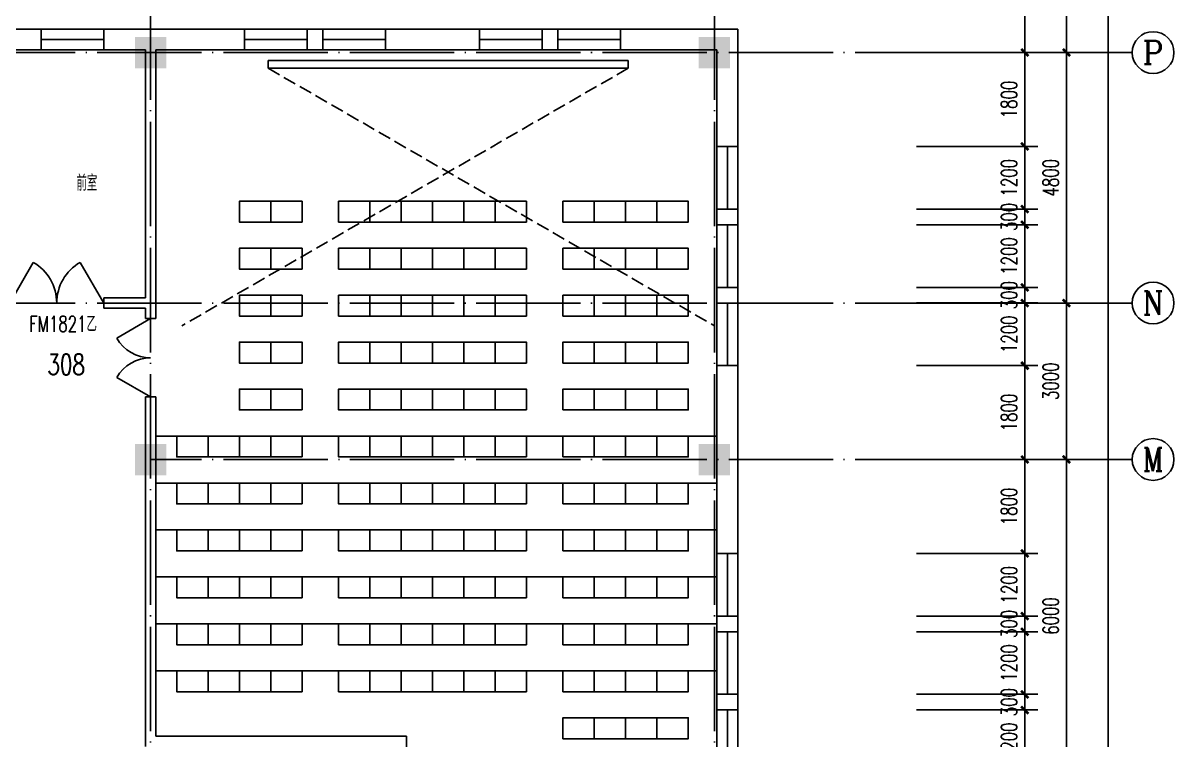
# Model space of a CAD drawing. Extents: x 165127 to 1058185, y 60808 to 144908.
# Drawn here: x 646678 to 668730, y 117878 to 131619 of the extents above; entities that cross this region are included whole.
import ezdxf
from ezdxf.enums import TextEntityAlignment as Align

# ---------------------------------------------------------------- set-up
doc = ezdxf.new("R2010")
doc.units = 0
doc.header["$LTSCALE"] = 1000
doc.linetypes.add('DASH', pattern=[0.35, 0.25, -0.1])
doc.linetypes.add('DOTE', pattern=[2.42, 2, -0.2, 0.02, -0.2])
doc.layers.get('0').update_dxf_attribs({"linetype": 'CONTINUOUS'})
doc.layers.get('DEFPOINTS').update_dxf_attribs({"linetype": 'CONTINUOUS'})
for name, color, linetype in [('AXIS', 3, 'CONTINUOUS'), ('AXIS_TEXT', 7, 'CONTINUOUS'), ('COLUMN', 7, 'CONTINUOUS'), ('DOTE', 1, 'DOTE'), ('F', 252, 'CONTINUOUS'), ('LVTRY', 6, 'CONTINUOUS'), ('PUB_DIM', 3, 'CONTINUOUS'), ('PUB_TEXT', 7, 'CONTINUOUS'), ('STAIR', 3, 'CONTINUOUS'), ('WALL', 255, 'CONTINUOUS'), ('WINDOW', 2, 'CONTINUOUS'), ('WINDOW_TEXT', 7, 'CONTINUOUS'), ('面积注记', 7, 'CONTINUOUS')]:
    doc.layers.add(name, color=color, linetype=linetype)
doc.styles.add('_HZTXT', font='romans.shx', dxfattribs={"width": 0.7, "bigfont": 'z.shx'})
doc.styles.add('COMPLEX', font='COMPLEX')
doc.styles.add('DIM_FONT', font='SIMPLEX.shx', dxfattribs={"width": 0.7})
doc.styles.add('SIMPLEX', font='SIMPLEX.SHX')
doc.dimstyles.new('AXIS', dxfattribs={"dimtxt": 300, "dimasz": 1, "dimexe": 250, "dimexo": 300, "dimgap": 150, "dimtad": 1, "dimdec": 0, "dimdsep": 46, "dimtxsty": 'DIM_FONT', "dimblk": '_DIMX', "dimcen": 2.5, "dimse1": 1, "dimse2": 1, "dimclrt": 7, "dimadec": 0, "dimazin": 0, "dimtfac": 1, "dimtdec": 0, "dimtix": 1, "dimtmove": 2, "dimatfit": 3, "dimldrblk": '_DIMX', "dimfxl": 1, "dimarcsym": 0})
doc.dimstyles.new('DIMA', dxfattribs={"dimtxt": 300, "dimasz": 1, "dimexe": 250, "dimexo": 300, "dimgap": 150, "dimtad": 1, "dimdec": 0, "dimdsep": 46, "dimtxsty": 'DIM_FONT', "dimblk": '_DIMX', "dimcen": 2.5, "dimse1": 1, "dimclrt": 7, "dimadec": 0, "dimazin": 0, "dimtfac": 1, "dimtdec": 0, "dimtix": 1, "dimtmove": 2, "dimatfit": 3, "dimldrblk": '_DIMX', "dimfxl": 1, "dimarcsym": 0})
doc.dimstyles.new('DIMN', dxfattribs={"dimtxt": 300, "dimasz": 1, "dimexe": 250, "dimexo": 300, "dimgap": 150, "dimtad": 1, "dimdec": 0, "dimdsep": 46, "dimtxsty": 'DIM_FONT', "dimblk": '_DIMX', "dimcen": 2.5, "dimclrt": 7, "dimadec": 0, "dimazin": 0, "dimtfac": 1, "dimtdec": 0, "dimtix": 1, "dimtmove": 2, "dimatfit": 3, "dimldrblk": '_DIMX', "dimfxl": 1, "dimarcsym": 0})

# ---------------------------------------------------------------- blocks, each defined once
blk = doc.blocks.new('A$C407C5CBC')
at = {"layer": 'F'}
blk.add_lwpolyline([(0, 600), (400, 600), (400, 0), (0, 0)], close=True, dxfattribs=at)
blk = doc.blocks.new('_FZH')
blk.add_solid([(-0.5, -0.5), (0.5, -0.5), (-0.5, 0.5), (0.5, 0.5)])
blk = doc.blocks.new('_DBLK1')
for p, q in [((-0.5, 0), (-0.25, -0.433)), ((0.5, 0), (0.25, -0.433))]:
    blk.add_line(p, q)
for centre, start, end in [((-0.5, 0), 300, 0), ((0.5, 0), 180, 240)]:
    blk.add_arc(centre, 0.5, start, end)
at = {"layer": 'WINDOW_TEXT', "style": 'SIMPLEX', "flags": 9}
blk.add_attdef('A', text='', height=1, dxfattribs=at).set_placement((0, 1.5), align=Align.MIDDLE)
blk = doc.blocks.new('_WBLK')
for p, q in [((-0.5, 0.5), (0.5, 0.5)), ((-0.5, 0), (0.5, 0)), ((-0.5, -0.5), (0.5, -0.5))]:
    blk.add_line(p, q)
at = {"layer": 'WINDOW_TEXT', "style": 'SIMPLEX', "flags": 9}
blk.add_attdef('A', text='', height=1, dxfattribs=at).set_placement((0, 1.5), align=Align.MIDDLE)
blk = doc.blocks.new('_AXISO')
blk.add_circle((0, 0), 0.5)
at = {"layer": 'AXIS_TEXT', "style": 'COMPLEX', "width": 1.041667}
blk.add_attdef('A', text='', height=0.56, dxfattribs=at).set_placement((-0.25, -0.28), (0.25, -0.28), align=Align.FIT)
blk = doc.blocks.new('_DIMX')
blk.add_line((-150, 0), (150, 0))
at = {"const_width": 50}
blk.add_lwpolyline([(-70, -70), (70, 70)], dxfattribs=at)
blk = doc.blocks.new('*D785')
at = {"color": 0, "linetype": 'ByBlock'}
blk.add_line((753075, 188044), (753075, 185646), dxfattribs=at)
at = {"layer": 'DEFPOINTS', "color": 0, "linetype": 'ByBlock'}
for p in [(750875, 188045), (750875, 185645), (753075, 185645)]:
    blk.add_point(p, dxfattribs=at)
at = {"color": 0, "linetype": 'ByBlock'}
for p, rotation in [((753075, 188045), 90), ((753075, 185645), 270)]:
    blk.add_blockref('_DIMX', p, dxfattribs=dict(at, rotation=rotation))
at = {"color": 7, "linetype": 'ByBlock', "insert": (752775, 186845), "char_height": 300, "attachment_point": 5, "rotation": 90, "style": 'DIM_FONT'}
blk.add_mtext('2400', dxfattribs=at)
blk = doc.blocks.new('*D786')
at = {"color": 0, "linetype": 'ByBlock'}
blk.add_line((753075, 185644), (753075, 180846), dxfattribs=at)
at = {"layer": 'DEFPOINTS', "color": 0, "linetype": 'ByBlock'}
for p in [(750875, 185645), (750875, 180845), (753075, 180845)]:
    blk.add_point(p, dxfattribs=at)
at = {"color": 0, "linetype": 'ByBlock'}
for p, rotation in [((753075, 185645), 90), ((753075, 180845), 270)]:
    blk.add_blockref('_DIMX', p, dxfattribs=dict(at, rotation=rotation))
at = {"color": 7, "linetype": 'ByBlock', "insert": (752775, 183245), "char_height": 300, "attachment_point": 5, "rotation": 90, "style": 'DIM_FONT'}
blk.add_mtext('4800', dxfattribs=at)
blk = doc.blocks.new('*D787')
at = {"color": 0, "linetype": 'ByBlock'}
blk.add_line((753075, 180844), (753075, 177846), dxfattribs=at)
at = {"layer": 'DEFPOINTS', "color": 0, "linetype": 'ByBlock'}
for p in [(750875, 180845), (750875, 177845), (753075, 177845)]:
    blk.add_point(p, dxfattribs=at)
at = {"color": 0, "linetype": 'ByBlock'}
for p, rotation in [((753075, 180845), 90), ((753075, 177845), 270)]:
    blk.add_blockref('_DIMX', p, dxfattribs=dict(at, rotation=rotation))
at = {"color": 7, "linetype": 'ByBlock', "insert": (752775, 179345), "char_height": 300, "attachment_point": 5, "rotation": 90, "style": 'DIM_FONT'}
blk.add_mtext('3000', dxfattribs=at)
blk = doc.blocks.new('*D788')
at = {"color": 0, "linetype": 'ByBlock'}
blk.add_line((753075, 177844), (753075, 171846), dxfattribs=at)
at = {"layer": 'DEFPOINTS', "color": 0, "linetype": 'ByBlock'}
for p in [(750875, 177845), (750875, 171845), (753075, 171845)]:
    blk.add_point(p, dxfattribs=at)
at = {"color": 0, "linetype": 'ByBlock'}
for p, rotation in [((753075, 177845), 90), ((753075, 171845), 270)]:
    blk.add_blockref('_DIMX', p, dxfattribs=dict(at, rotation=rotation))
at = {"color": 7, "linetype": 'ByBlock', "insert": (752775, 174845), "char_height": 300, "attachment_point": 5, "rotation": 90, "style": 'DIM_FONT'}
blk.add_mtext('6000', dxfattribs=at)
blk = doc.blocks.new('*D799')
at = {"color": 0, "linetype": 'ByBlock'}
for p, q in [((751175, 189695), (754125, 189695)), ((753875, 189694), (753875, 132996)), ((751175, 132995), (754125, 132995))]:
    blk.add_line(p, q, dxfattribs=at)
at = {"layer": 'DEFPOINTS', "color": 0, "linetype": 'ByBlock'}
for p in [(750875, 189695), (750875, 132995), (753875, 132995)]:
    blk.add_point(p, dxfattribs=at)
at = {"color": 0, "linetype": 'ByBlock'}
for p, rotation in [((753875, 189695), 90), ((753875, 132995), 270)]:
    blk.add_blockref('_DIMX', p, dxfattribs=dict(at, rotation=rotation))
at = {"color": 7, "linetype": 'ByBlock', "insert": (753575, 161345), "char_height": 300, "attachment_point": 5, "rotation": 90, "style": 'DIM_FONT'}
blk.add_mtext('56700', dxfattribs=at)
blk = doc.blocks.new('*D800')
at = {"color": 0, "linetype": 'ByBlock'}
for p, q in [((752277, 185644), (752277, 183846)), ((750200, 183845), (752527, 183845))]:
    blk.add_line(p, q, dxfattribs=at)
at = {"layer": 'DEFPOINTS', "color": 0, "linetype": 'ByBlock'}
for p in [(749900, 185645), (749900, 183845), (752277, 183845)]:
    blk.add_point(p, dxfattribs=at)
at = {"color": 0, "linetype": 'ByBlock'}
for p, rotation in [((752277, 185645), 90), ((752277, 183845), 270)]:
    blk.add_blockref('_DIMX', p, dxfattribs=dict(at, rotation=rotation))
at = {"color": 7, "linetype": 'ByBlock', "insert": (751977, 184745), "char_height": 300, "attachment_point": 5, "rotation": 90, "style": 'DIM_FONT'}
blk.add_mtext('1800', dxfattribs=at)
blk = doc.blocks.new('*D801')
at = {"color": 0, "linetype": 'ByBlock'}
for p, q in [((750200, 183845), (752527, 183845)), ((752277, 183844), (752277, 182646)), ((750200, 182645), (752527, 182645))]:
    blk.add_line(p, q, dxfattribs=at)
at = {"layer": 'DEFPOINTS', "color": 0, "linetype": 'ByBlock'}
for p in [(749900, 183845), (749900, 182645), (752277, 182645)]:
    blk.add_point(p, dxfattribs=at)
at = {"color": 0, "linetype": 'ByBlock'}
for p, rotation in [((752277, 183845), 90), ((752277, 182645), 270)]:
    blk.add_blockref('_DIMX', p, dxfattribs=dict(at, rotation=rotation))
at = {"color": 7, "linetype": 'ByBlock', "insert": (751977, 183245), "char_height": 300, "attachment_point": 5, "rotation": 90, "style": 'DIM_FONT'}
blk.add_mtext('1200', dxfattribs=at)
blk = doc.blocks.new('*D802')
at = {"color": 0, "linetype": 'ByBlock'}
for p, q in [((750200, 182645), (752527, 182645)), ((752277, 182646), (752277, 182647)), ((752277, 182645), (752277, 182345)), ((750200, 182345), (752527, 182345)), ((752277, 182344), (752277, 182343))]:
    blk.add_line(p, q, dxfattribs=at)
at = {"layer": 'DEFPOINTS', "color": 0, "linetype": 'ByBlock'}
for p in [(749900, 182645), (749900, 182345), (752277, 182345)]:
    blk.add_point(p, dxfattribs=at)
at = {"color": 0, "linetype": 'ByBlock'}
for p, rotation in [((752277, 182645), 270), ((752277, 182345), 90)]:
    blk.add_blockref('_DIMX', p, dxfattribs=dict(at, rotation=rotation))
at = {"color": 7, "linetype": 'ByBlock', "insert": (751977, 182495), "char_height": 300, "attachment_point": 5, "rotation": 90, "style": 'DIM_FONT'}
blk.add_mtext('300', dxfattribs=at)
blk = doc.blocks.new('*D803')
at = {"color": 0, "linetype": 'ByBlock'}
for p, q in [((750200, 182345), (752527, 182345)), ((752277, 182344), (752277, 181146)), ((750200, 181145), (752527, 181145))]:
    blk.add_line(p, q, dxfattribs=at)
at = {"layer": 'DEFPOINTS', "color": 0, "linetype": 'ByBlock'}
for p in [(749900, 182345), (749900, 181145), (752277, 181145)]:
    blk.add_point(p, dxfattribs=at)
at = {"color": 0, "linetype": 'ByBlock'}
for p, rotation in [((752277, 182345), 90), ((752277, 181145), 270)]:
    blk.add_blockref('_DIMX', p, dxfattribs=dict(at, rotation=rotation))
at = {"color": 7, "linetype": 'ByBlock', "insert": (751977, 181745), "char_height": 300, "attachment_point": 5, "rotation": 90, "style": 'DIM_FONT'}
blk.add_mtext('1200', dxfattribs=at)
blk = doc.blocks.new('*D804')
at = {"color": 0, "linetype": 'ByBlock'}
for p, q in [((750200, 181145), (752527, 181145)), ((752277, 181146), (752277, 181147)), ((752277, 181145), (752277, 180845)), ((750200, 180845), (752527, 180845)), ((752277, 180844), (752277, 180843))]:
    blk.add_line(p, q, dxfattribs=at)
at = {"layer": 'DEFPOINTS', "color": 0, "linetype": 'ByBlock'}
for p in [(749900, 181145), (749900, 180845), (752277, 180845)]:
    blk.add_point(p, dxfattribs=at)
at = {"color": 0, "linetype": 'ByBlock'}
for p, rotation in [((752277, 181145), 270), ((752277, 180845), 90)]:
    blk.add_blockref('_DIMX', p, dxfattribs=dict(at, rotation=rotation))
at = {"color": 7, "linetype": 'ByBlock', "insert": (751977, 180995), "char_height": 300, "attachment_point": 5, "rotation": 90, "style": 'DIM_FONT'}
blk.add_mtext('300', dxfattribs=at)
blk = doc.blocks.new('*D805')
at = {"color": 0, "linetype": 'ByBlock'}
for p, q in [((750200, 180845), (752527, 180845)), ((752277, 180844), (752277, 179646)), ((750200, 179645), (752527, 179645))]:
    blk.add_line(p, q, dxfattribs=at)
at = {"layer": 'DEFPOINTS', "color": 0, "linetype": 'ByBlock'}
for p in [(749900, 180845), (749900, 179645), (752277, 179645)]:
    blk.add_point(p, dxfattribs=at)
at = {"color": 0, "linetype": 'ByBlock'}
for p, rotation in [((752277, 180845), 90), ((752277, 179645), 270)]:
    blk.add_blockref('_DIMX', p, dxfattribs=dict(at, rotation=rotation))
at = {"color": 7, "linetype": 'ByBlock', "insert": (751977, 180245), "char_height": 300, "attachment_point": 5, "rotation": 90, "style": 'DIM_FONT'}
blk.add_mtext('1200', dxfattribs=at)
blk = doc.blocks.new('*D806')
at = {"color": 0, "linetype": 'ByBlock'}
for p, q in [((750200, 179645), (752527, 179645)), ((752277, 179644), (752277, 177846)), ((750200, 177845), (752527, 177845))]:
    blk.add_line(p, q, dxfattribs=at)
at = {"layer": 'DEFPOINTS', "color": 0, "linetype": 'ByBlock'}
for p in [(749900, 179645), (749900, 177845), (752277, 177845)]:
    blk.add_point(p, dxfattribs=at)
at = {"color": 0, "linetype": 'ByBlock'}
for p, rotation in [((752277, 179645), 90), ((752277, 177845), 270)]:
    blk.add_blockref('_DIMX', p, dxfattribs=dict(at, rotation=rotation))
at = {"color": 7, "linetype": 'ByBlock', "insert": (751977, 178745), "char_height": 300, "attachment_point": 5, "rotation": 90, "style": 'DIM_FONT'}
blk.add_mtext('1800', dxfattribs=at)
blk = doc.blocks.new('*D813')
at = {"color": 0, "linetype": 'ByBlock'}
blk.add_line((752277, 188044), (752277, 185646), dxfattribs=at)
at = {"layer": 'DEFPOINTS', "color": 0, "linetype": 'ByBlock'}
for p in [(750077, 188045), (750077, 185645), (752277, 185645)]:
    blk.add_point(p, dxfattribs=at)
at = {"color": 0, "linetype": 'ByBlock'}
for p, rotation in [((752277, 188045), 90), ((752277, 185645), 270)]:
    blk.add_blockref('_DIMX', p, dxfattribs=dict(at, rotation=rotation))
at = {"color": 7, "linetype": 'ByBlock', "insert": (751977, 186845), "char_height": 300, "attachment_point": 5, "rotation": 90, "style": 'DIM_FONT'}
blk.add_mtext('2400', dxfattribs=at)
blk = doc.blocks.new('*D814')
at = {"color": 0, "linetype": 'ByBlock'}
for p, q in [((752277, 177844), (752277, 176046)), ((750200, 176045), (752527, 176045))]:
    blk.add_line(p, q, dxfattribs=at)
at = {"layer": 'DEFPOINTS', "color": 0, "linetype": 'ByBlock'}
for p in [(749900, 177845), (749900, 176045), (752277, 176045)]:
    blk.add_point(p, dxfattribs=at)
at = {"color": 0, "linetype": 'ByBlock'}
for p, rotation in [((752277, 177845), 90), ((752277, 176045), 270)]:
    blk.add_blockref('_DIMX', p, dxfattribs=dict(at, rotation=rotation))
at = {"color": 7, "linetype": 'ByBlock', "insert": (751977, 176945), "char_height": 300, "attachment_point": 5, "rotation": 90, "style": 'DIM_FONT'}
blk.add_mtext('1800', dxfattribs=at)
blk = doc.blocks.new('*D815')
at = {"color": 0, "linetype": 'ByBlock'}
for p, q in [((750200, 176045), (752527, 176045)), ((752277, 176044), (752277, 174846)), ((750200, 174845), (752527, 174845))]:
    blk.add_line(p, q, dxfattribs=at)
at = {"layer": 'DEFPOINTS', "color": 0, "linetype": 'ByBlock'}
for p in [(749900, 176045), (749900, 174845), (752277, 174845)]:
    blk.add_point(p, dxfattribs=at)
at = {"color": 0, "linetype": 'ByBlock'}
for p, rotation in [((752277, 176045), 90), ((752277, 174845), 270)]:
    blk.add_blockref('_DIMX', p, dxfattribs=dict(at, rotation=rotation))
at = {"color": 7, "linetype": 'ByBlock', "insert": (751977, 175445), "char_height": 300, "attachment_point": 5, "rotation": 90, "style": 'DIM_FONT'}
blk.add_mtext('1200', dxfattribs=at)
blk = doc.blocks.new('*D816')
at = {"color": 0, "linetype": 'ByBlock'}
for p, q in [((750200, 174845), (752527, 174845)), ((752277, 174846), (752277, 174847)), ((752277, 174845), (752277, 174545)), ((750200, 174545), (752527, 174545)), ((752277, 174544), (752277, 174543))]:
    blk.add_line(p, q, dxfattribs=at)
at = {"layer": 'DEFPOINTS', "color": 0, "linetype": 'ByBlock'}
for p in [(749900, 174845), (749900, 174545), (752277, 174545)]:
    blk.add_point(p, dxfattribs=at)
at = {"color": 0, "linetype": 'ByBlock'}
for p, rotation in [((752277, 174845), 270), ((752277, 174545), 90)]:
    blk.add_blockref('_DIMX', p, dxfattribs=dict(at, rotation=rotation))
at = {"color": 7, "linetype": 'ByBlock', "insert": (751977, 174695), "char_height": 300, "attachment_point": 5, "rotation": 90, "style": 'DIM_FONT'}
blk.add_mtext('300', dxfattribs=at)
blk = doc.blocks.new('*D817')
at = {"color": 0, "linetype": 'ByBlock'}
for p, q in [((750200, 174545), (752527, 174545)), ((752277, 174544), (752277, 173346)), ((750200, 173345), (752527, 173345))]:
    blk.add_line(p, q, dxfattribs=at)
at = {"layer": 'DEFPOINTS', "color": 0, "linetype": 'ByBlock'}
for p in [(749900, 174545), (749900, 173345), (752277, 173345)]:
    blk.add_point(p, dxfattribs=at)
at = {"color": 0, "linetype": 'ByBlock'}
for p, rotation in [((752277, 174545), 90), ((752277, 173345), 270)]:
    blk.add_blockref('_DIMX', p, dxfattribs=dict(at, rotation=rotation))
at = {"color": 7, "linetype": 'ByBlock', "insert": (751977, 173945), "char_height": 300, "attachment_point": 5, "rotation": 90, "style": 'DIM_FONT'}
blk.add_mtext('1200', dxfattribs=at)
blk = doc.blocks.new('*D818')
at = {"color": 0, "linetype": 'ByBlock'}
for p, q in [((750200, 173345), (752527, 173345)), ((752277, 173346), (752277, 173347)), ((752277, 173345), (752277, 173045)), ((750200, 173045), (752527, 173045)), ((752277, 173044), (752277, 173043))]:
    blk.add_line(p, q, dxfattribs=at)
at = {"layer": 'DEFPOINTS', "color": 0, "linetype": 'ByBlock'}
for p in [(749900, 173345), (749900, 173045), (752277, 173045)]:
    blk.add_point(p, dxfattribs=at)
at = {"color": 0, "linetype": 'ByBlock'}
for p, rotation in [((752277, 173345), 270), ((752277, 173045), 90)]:
    blk.add_blockref('_DIMX', p, dxfattribs=dict(at, rotation=rotation))
at = {"color": 7, "linetype": 'ByBlock', "insert": (751977, 173195), "char_height": 300, "attachment_point": 5, "rotation": 90, "style": 'DIM_FONT'}
blk.add_mtext('300', dxfattribs=at)
blk = doc.blocks.new('*D819')
at = {"color": 0, "linetype": 'ByBlock'}
for p, q in [((750200, 173045), (752527, 173045)), ((752277, 173044), (752277, 171846)), ((750200, 171845), (752527, 171845))]:
    blk.add_line(p, q, dxfattribs=at)
at = {"layer": 'DEFPOINTS', "color": 0, "linetype": 'ByBlock'}
for p in [(749900, 173045), (749900, 171845), (752277, 171845)]:
    blk.add_point(p, dxfattribs=at)
at = {"color": 0, "linetype": 'ByBlock'}
for p, rotation in [((752277, 173045), 90), ((752277, 171845), 270)]:
    blk.add_blockref('_DIMX', p, dxfattribs=dict(at, rotation=rotation))
at = {"color": 7, "linetype": 'ByBlock', "insert": (751977, 172445), "char_height": 300, "attachment_point": 5, "rotation": 90, "style": 'DIM_FONT'}
blk.add_mtext('1200', dxfattribs=at)

msp = doc.modelspace()

# ---------------------------------------------------------------- linework, layer by layer
at = {"layer": 'AXIS'}
for p, q in [((667930, 131053.1), (664469.7, 131053.1)), ((667930, 126253.1), (664469.7, 126253.1)), ((667930, 123253.1), (664469.7, 123253.1))]:
    msp.add_line(p, q, dxfattribs=at)
at = {"layer": 'DOTE'}
for p, q in [((649123.4, 139407.6), (649123.4, 71351.8)), ((659923.4, 139407.6), (659923.4, 71351.8)), ((664620, 131053.1), (636823.4, 131053.1)), ((664620, 126253.1), (597223.4, 126253.1)), ((664620, 123253.1), (649123.4, 123253.1))]:
    msp.add_line(p, q, dxfattribs=at)
at = {"layer": 'F', "linetype": 'DASH'}
for p, q in [((658273.5, 130753.1), (649723.5, 125816.7)), ((651373.5, 130753.1), (659923.5, 125816.7))]:
    msp.add_line(p, q, dxfattribs=at)
at = {"layer": 'LVTRY'}
for p, q in [((651373.5, 130903.1), (651373.5, 130753.1)), ((651373.5, 130903.1), (658273.5, 130903.1)), ((658273.5, 130903.1), (658273.5, 130753.1)), ((651373.5, 130753.1), (658273.5, 130753.1)), ((649223.4, 123703.1), (659973.5, 123703.1)), ((649223.4, 122803.1), (659973.5, 122803.1)), ((649223.4, 121903.1), (659973.5, 121903.1)), ((649223.4, 121003.1), (659973.5, 121003.1)), ((649223.4, 120103.1), (659973.5, 120103.1)), ((649223.4, 119203.1), (659973.5, 119203.1))]:
    msp.add_line(p, q, dxfattribs=at)
at = {"layer": 'WALL'}
for p, q in [((645823.4, 131503.1), (647023.4, 131503.1)), ((647023.4, 131503.1), (647023.4, 131103.1)), ((648223.4, 131503.1), (650923.4, 131503.1)), ((648223.4, 131503.1), (648223.4, 131103.1)), ((650923.4, 131503.1), (650923.4, 131103.1)), ((652123.4, 131503.1), (652423.4, 131503.1)), ((652123.4, 131503.1), (652123.4, 131103.1)), ((652423.4, 131503.1), (652423.4, 131103.1)), ((653623.4, 131503.1), (655423.4, 131503.1)), ((653623.4, 131503.1), (653623.4, 131103.1)), ((655423.4, 131503.1), (655423.4, 131103.1)), ((656623.4, 131503.1), (656923.4, 131503.1)), ((656623.4, 131503.1), (656623.4, 131103.1)), ((656923.4, 131503.1), (656923.4, 131103.1)), ((658123.4, 131503.1), (660373.4, 131503.1)), ((658123.4, 131503.1), (658123.4, 131103.1)), ((660373.4, 131503.1), (660373.4, 129253.1)), ((645823.4, 131103.1), (647023.4, 131103.1)), ((648223.4, 131103.1), (649023.4, 131103.1)), ((649023.4, 126353.1), (649023.4, 131103.1)), ((649223.4, 125953.1), (649223.4, 131103.1)), ((649223.4, 131103.1), (650923.4, 131103.1)), ((652123.4, 131103.1), (652423.4, 131103.1)), ((653623.4, 131103.1), (655423.4, 131103.1)), ((656623.4, 131103.1), (656923.4, 131103.1)), ((658123.4, 131103.1), (659973.4, 131103.1)), ((659973.4, 129253.1), (659973.4, 131103.1)), ((660373.4, 129253.1), (659973.4, 129253.1)), ((660373.4, 128053.1), (659973.4, 128053.1)), ((659973.4, 127753.1), (659973.4, 128053.1)), ((660373.4, 128053.1), (660373.4, 127753.1)), ((660373.4, 127753.1), (659973.4, 127753.1)), ((660373.4, 126553.1), (659973.4, 126553.1)), ((659973.4, 126253.1), (659973.4, 126553.1)), ((660373.4, 126553.1), (660373.4, 126253.1)), ((648223.4, 126353.1), (648223.4, 126153.1)), ((648223.4, 126353.1), (649023.4, 126353.1)), ((648223.4, 126153.1), (649023.4, 126153.1)), ((649023.4, 125953.1), (649023.4, 126153.1)), ((660373.4, 126253.1), (659973.4, 126253.1)), ((649023.4, 125953.1), (649223.4, 125953.1)), ((660373.4, 125053.1), (659973.4, 125053.1)), ((659973.4, 121453.1), (659973.4, 125053.1)), ((660373.4, 125053.1), (660373.4, 121453.1)), ((649023.4, 117753.1), (649023.4, 124453.1)), ((649023.4, 124453.1), (649223.4, 124453.1)), ((649223.4, 117953.1), (649223.4, 124453.1)), ((660373.4, 121453.1), (659973.4, 121453.1)), ((660373.4, 120253.1), (659973.4, 120253.1)), ((659973.4, 119953.1), (659973.4, 120253.1)), ((660373.4, 120253.1), (660373.4, 119953.1)), ((660373.4, 119953.1), (659973.4, 119953.1)), ((660373.4, 118753.1), (659973.4, 118753.1)), ((659973.4, 118453.1), (659973.4, 118753.1)), ((660373.4, 118753.1), (660373.4, 118453.1)), ((660373.4, 118453.1), (659973.4, 118453.1)), ((649223.4, 117953.1), (654023.5, 117953.1)), ((654023.5, 117953.1), (654023.5, 117653.1))]:
    msp.add_line(p, q, dxfattribs=at)

# ---------------------------------------------------------------- block references
at = {"layer": 'AXIS'}
ref = msp.add_blockref('_AXISO', (668330, 131053.1), dxfattribs=dict(at, xscale=-800, yscale=800, zscale=800))
ref.add_attrib('A', 'P', dxfattribs={"layer": 'AXIS_TEXT', "height": 448, "style": 'COMPLEX', "width": 1.102941}).set_placement((668130, 130829.1), (668530, 130829.1), align=Align.FIT)
ref = msp.add_blockref('_AXISO', (668330, 126253.1), dxfattribs=dict(at, xscale=-800, yscale=800, zscale=800))
ref.add_attrib('A', 'N', dxfattribs={"layer": 'AXIS_TEXT', "height": 448, "style": 'COMPLEX', "width": 0.986842}).set_placement((668130, 126029.1), (668530, 126029.1), align=Align.FIT)
ref = msp.add_blockref('_AXISO', (668330, 123253.1), dxfattribs=dict(at, xscale=-800, yscale=800, zscale=800))
ref.add_attrib('A', 'M', dxfattribs={"layer": 'AXIS_TEXT', "height": 448, "style": 'COMPLEX', "width": 0.892857}).set_placement((668130, 123029.1), (668530, 123029.1), align=Align.FIT)
at = {"layer": 'COLUMN', "xscale": -600, "yscale": 600, "zscale": 600}
for p in [(649123.4, 131053.1), (659923.4, 131053.1), (649123.4, 123253.1), (659923.4, 123253.1)]:
    msp.add_blockref('_FZH', p, dxfattribs=at)
at = {"layer": 'STAIR', "xscale": -1, "rotation": 270}
for p in [(650823.5, 127803.1), (651423.5, 127803.1), (652723.5, 127803.1), (653323.5, 127803.1), (653923.5, 127803.1), (654523.5, 127803.1), (655123.5, 127803.1), (655723.5, 127803.1), (650823.5, 126903.1), (651423.5, 126903.1), (652723.5, 126903.1), (653323.5, 126903.1), (653923.5, 126903.1), (654523.5, 126903.1), (655123.5, 126903.1), (655723.5, 126903.1), (650823.5, 126003.1), (651423.5, 126003.1), (652723.5, 126003.1), (653323.5, 126003.1), (653923.5, 126003.1), (654523.5, 126003.1), (655123.5, 126003.1), (655723.5, 126003.1), (650823.5, 125103.1), (651423.5, 125103.1), (652723.5, 125103.1), (653323.5, 125103.1), (653923.5, 125103.1), (654523.5, 125103.1), (655123.5, 125103.1), (655723.5, 125103.1), (650823.5, 124203.1), (651423.5, 124203.1), (652723.5, 124203.1), (653323.5, 124203.1), (653923.5, 124203.1), (654523.5, 124203.1), (655123.5, 124203.1), (655723.5, 124203.1), (649623.5, 123303.1), (650223.5, 123303.1), (650823.5, 123303.1), (651423.5, 123303.1), (652723.5, 123303.1), (653323.5, 123303.1), (653923.5, 123303.1), (654523.5, 123303.1), (655123.5, 123303.1), (655723.5, 123303.1), (649623.5, 122403.1), (650223.5, 122403.1), (650823.5, 122403.1), (651423.5, 122403.1), (652723.5, 122403.1), (653323.5, 122403.1), (653923.5, 122403.1), (654523.5, 122403.1), (655123.5, 122403.1), (655723.5, 122403.1), (649623.5, 121503.1), (650223.5, 121503.1), (650823.5, 121503.1), (651423.5, 121503.1), (652723.5, 121503.1), (653323.5, 121503.1), (653923.5, 121503.1), (654523.5, 121503.1), (655123.5, 121503.1), (655723.5, 121503.1), (649623.5, 120603.1), (650223.5, 120603.1), (650823.5, 120603.1), (651423.5, 120603.1), (652723.5, 120603.1), (653323.5, 120603.1), (653923.5, 120603.1), (654523.5, 120603.1), (655123.5, 120603.1), (655723.5, 120603.1), (649623.5, 119703.1), (650223.5, 119703.1), (650823.5, 119703.1), (651423.5, 119703.1), (652723.5, 119703.1), (653323.5, 119703.1), (653923.5, 119703.1), (654523.5, 119703.1), (655123.5, 119703.1), (655723.5, 119703.1), (649623.5, 118803.1), (650223.5, 118803.1), (650823.5, 118803.1), (651423.5, 118803.1), (652723.5, 118803.1), (653323.5, 118803.1), (653923.5, 118803.1), (654523.5, 118803.1), (655123.5, 118803.1), (655723.5, 118803.1)]:
    msp.add_blockref('A$C407C5CBC', p, dxfattribs=at)
at = {"layer": 'STAIR', "rotation": 90}
for p in [(657623.5, 127803.1), (658223.5, 127803.1), (658823.5, 127803.1), (659423.4, 127803.1), (659423.5, 127803.1), (657623.5, 126903.1), (658223.5, 126903.1), (658823.5, 126903.1), (659423.4, 126903.1), (659423.5, 126903.1), (657623.5, 126003.1), (658223.5, 126003.1), (658823.5, 126003.1), (659423.4, 126003.1), (659423.5, 126003.1), (657623.5, 125103.1), (658223.5, 125103.1), (658823.5, 125103.1), (659423.4, 125103.1), (659423.5, 125103.1), (657623.5, 124203.1), (658223.5, 124203.1), (658823.5, 124203.1), (659423.4, 124203.1), (659423.5, 124203.1), (657623.5, 123303.1), (658223.5, 123303.1), (658823.5, 123303.1), (659423.4, 123303.1), (659423.5, 123303.1), (657623.5, 122403.1), (658223.5, 122403.1), (658823.5, 122403.1), (659423.4, 122403.1), (659423.5, 122403.1), (657623.5, 121503.1), (658223.5, 121503.1), (658823.5, 121503.1), (659423.4, 121503.1), (659423.5, 121503.1), (657623.5, 120603.1), (658223.5, 120603.1), (658823.5, 120603.1), (659423.4, 120603.1), (659423.5, 120603.1), (657623.5, 119703.1), (658223.5, 119703.1), (658823.5, 119703.1), (659423.4, 119703.1), (659423.5, 119703.1), (657623.5, 118803.1), (658223.5, 118803.1), (658823.5, 118803.1), (659423.4, 118803.1), (659423.5, 118803.1), (657623.5, 117903.1), (658223.5, 117903.1), (658823.5, 117903.1), (659423.4, 117903.1), (659423.5, 117903.1)]:
    msp.add_blockref('A$C407C5CBC', p, dxfattribs=at)
at = {"layer": 'WINDOW'}
for name, p, xscale, yscale, zscale in [('_WBLK', (647623.4, 131303.1), -1200, 400.0000000000292, 1200), ('_WBLK', (651523.4, 131303.1), -1200, 400.0000000000292, 1200), ('_WBLK', (653023.4, 131303.1), -1200, 400.0000000000292, 1200), ('_WBLK', (656023.4, 131303.1), -1200, 400.0000000000582, 1200), ('_WBLK', (657523.4, 131303.1), -1200, 400, 1200), ('_DBLK1', (647323.4, 126253.1), -1800, -1800, 1800)]:
    msp.add_blockref(name, p, dxfattribs=dict(at, xscale=xscale, yscale=yscale, zscale=zscale))
for name, p, xscale, yscale, zscale, rotation in [('_WBLK', (660173.4, 128653.1), -1200, 400, 1200, 270), ('_WBLK', (660173.4, 127153.1), -1200, 399.9999999998836, 1200, 270), ('_WBLK', (660173.4, 125653.1), -1200, 400, 1200, 270), ('_DBLK1', (649123.4, 125203.1), -1500, -1500, 1500, 90), ('_WBLK', (660173.4, 120853.1), -1200, 400, 1200, 270), ('_WBLK', (660173.4, 119353.1), -1200, 399.9999999998836, 1200, 270), ('_WBLK', (660173.4, 117853.1), -1200, 400, 1200, 270)]:
    msp.add_blockref(name, p, dxfattribs=dict(at, xscale=xscale, yscale=yscale, zscale=zscale, rotation=rotation))

# ---------------------------------------------------------------- texts
at = {"layer": 'PUB_TEXT', "style": '_HZTXT', "width": 0.7}
for s, p in [('前室 ', (647702, 128403.8)), ('FM1821乙', (646796.4, 125703.6))]:
    msp.add_text(s, height=300, dxfattribs=at).set_placement(p)
at = {"layer": '面积注记', "insert": (647144.6, 125274.3), "char_height": 400, "width": 1072.498, "attachment_point": 1, "style": 'DIM_FONT'}
msp.add_mtext('308', dxfattribs=at)

# ---------------------------------------------------------------- dimensions: what is measured, and where the dimension line sits
at = {"layer": 'AXIS'}
dim = msp.add_aligned_dim(p1=(664469.7, 135103.1), p2=(664469.7, 78403.1), distance=3000, dimstyle='DIMN', dxfattribs=at)
dim.commit()
dim.dimension.update_dxf_attribs({"geometry": '*D799', "text_midpoint": (667169.7, 106753.1), "insert": (-86405.6, -54591.7)})
for base, p1, p2, picture, middle in [((665871.5, 131053.1), (663671.5, 133453.1), (663671.5, 131053.1), '*D813', (665571.5, 132253.1)), ((666669.7, 131053.1), (664469.7, 133453.1), (664469.7, 131053.1), '*D785', (666369.7, 132253.1)), ((666669.7, 126253.1), (664469.7, 131053.1), (664469.7, 126253.1), '*D786', (666369.7, 128653.1)), ((666669.7, 123253.1), (664469.7, 126253.1), (664469.7, 123253.1), '*D787', (666369.7, 124753.1)), ((666669.7, 117253.1), (664469.7, 123253.1), (664469.7, 117253.1), '*D788', (666369.7, 120253.1))]:
    dim = msp.add_linear_dim(base=base, p1=p1, p2=p2, angle=270, dimstyle='AXIS', dxfattribs=at)
    dim.commit()
    dim.dimension.update_dxf_attribs({"geometry": picture, "text_midpoint": middle, "insert": (-86405.6, -54591.7)})
at = {"layer": 'PUB_DIM'}
for p1, p2, dimstyle, picture, middle in [((663494.9, 131053.1), (663494.9, 129253.1), 'DIMA', '*D800', (665571.5, 130153.1)), ((663494.9, 129253.1), (663494.9, 128053.1), 'DIMN', '*D801', (665571.5, 128653.1)), ((663494.9, 128053.1), (663494.9, 127753.1), 'DIMN', '*D802', (665571.5, 127903.1)), ((663494.9, 127753.1), (663494.9, 126553.1), 'DIMN', '*D803', (665571.5, 127153.1)), ((663494.9, 126553.1), (663494.9, 126253.1), 'DIMN', '*D804', (665571.5, 126403.1)), ((663494.9, 126253.1), (663494.9, 125053.1), 'DIMN', '*D805', (665571.5, 125653.1)), ((663494.9, 125053.1), (663494.9, 123253.1), 'DIMN', '*D806', (665571.5, 124153.1)), ((663494.9, 123253.1), (663494.9, 121453.1), 'DIMA', '*D814', (665571.5, 122353.1)), ((663494.9, 121453.1), (663494.9, 120253.1), 'DIMN', '*D815', (665571.5, 120853.1)), ((663494.9, 120253.1), (663494.9, 119953.1), 'DIMN', '*D816', (665571.5, 120103.1)), ((663494.9, 119953.1), (663494.9, 118753.1), 'DIMN', '*D817', (665571.5, 119353.1)), ((663494.9, 118753.1), (663494.9, 118453.1), 'DIMN', '*D818', (665571.5, 118603.1)), ((663494.9, 118453.1), (663494.9, 117253.1), 'DIMN', '*D819', (665571.5, 117853.1))]:
    dim = msp.add_aligned_dim(p1=p1, p2=p2, distance=2376.6, dimstyle=dimstyle, dxfattribs=at)
    dim.commit()
    dim.dimension.update_dxf_attribs({"geometry": picture, "text_midpoint": middle, "insert": (-86405.6, -54591.7)})

doc.saveas('drawing.dxf')
